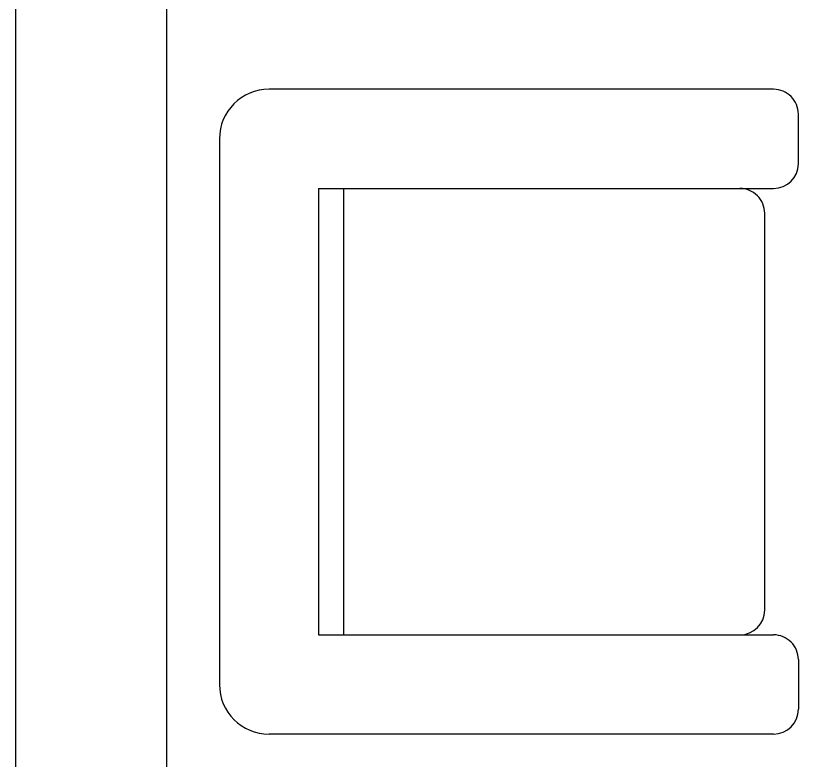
# Model space of a CAD drawing. Header units: inches. Extents: x 478327 to 492265, y -26791 to -22136.
# Drawn here: x 482427.93 to 482474.67, y -24006.85 to -23962.4 of the extents above; entities that cross this region are included whole.
import ezdxf

# ---------------------------------------------------------------- set-up
doc = ezdxf.new("R2010")
doc.units = ezdxf.units.IN
doc.header["$MEASUREMENT"] = 0
doc.layers.add('furniture', color=201, linetype='Continuous')
doc.layers.add('I-WALL-IN', color=3, linetype='Continuous')

# ---------------------------------------------------------------- blocks, each defined once
blk = doc.blocks.new('CH_13')
for p, q in [((275, 0), (-275, 0)), ((-325, -558.94), (-325, -50)), ((325, -558.94), (325, -50)), ((-225, -100), (-225, -558.94)), ((225, -100), (-225, -100)), ((225, -100), (225, -558.94)), ((225, -125), (-225, -125)), ((-200, -550), (200, -550)), ((-250, -583.94), (-300, -583.94)), ((250, -583.94), (300, -583.94))]:
    blk.add_line(p, q)
for centre, radius, start, end in [((-275, -50), 50, 90, 180), ((275, -50), 50, 0, 90), ((-200, -525), 25, 180, 270), ((200, -525), 25, 270, 0), ((-300, -558.94), 25, 180, 270), ((-250, -558.94), 25, 270, 0), ((250, -558.94), 25, 180, 270), ((300, -558.94), 25, 270, 0)]:
    blk.add_arc(centre, radius, start, end)

msp = doc.modelspace()

# ---------------------------------------------------------------- linework, layer by layer
at = {"layer": 'I-WALL-IN'}
for p, q in [((482427.926, -23911.202, 6.93), (482427.926, -24029.759, 6.93)), ((482436.926, -23920.202, 6.93), (482436.926, -24029.759, 6.93))]:
    msp.add_line(p, q, dxfattribs=at)

# ---------------------------------------------------------------- block references
at = {"layer": 'furniture', "extrusion": (0, 0, -1), "xscale": -0.05920616447475435, "yscale": 0.05920616447475435, "zscale": -0.05920616447475435, "rotation": 270}
msp.add_blockref('CH_13', (-482440.096, -23986.037), dxfattribs=at)

doc.saveas('drawing.dxf')
